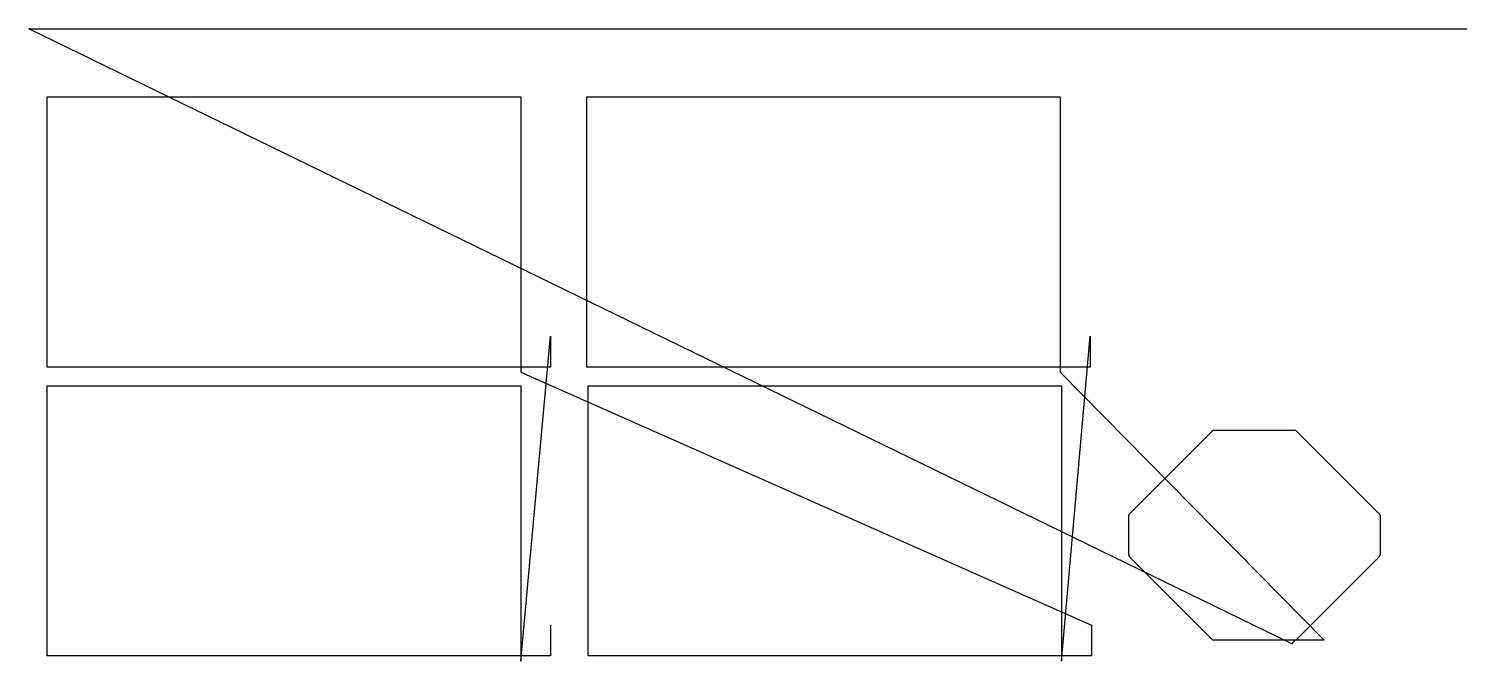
# Model space of a CAD drawing. Header units: metres. Extents: x 0 to 1554, y 14 to 697.
import ezdxf

# ---------------------------------------------------------------- set-up
doc = ezdxf.new("R2010")
doc.units = ezdxf.units.M

msp = doc.modelspace()

# ---------------------------------------------------------------- linework, layer by layer
at = {"layer": 'TOOL_0'}
for p, q in [((1364.454, 33.083), (-0.003, 696.83)), ((-0.003, 696.83), (0.997, 696.83)), ((0.997, 696.83), (-0.003, 696.83)), ((-0.003, 696.83), (0.997, 696.83)), ((0.997, 696.83), (1552.997, 696.83)), ((1552.997, 696.83), (1553.997, 696.83)), ((20, 331.737), (20, 623.237)), ((20, 623.237), (531.5, 623.237)), ((531.5, 623.237), (531.5, 331.737)), ((602.867, 331.737), (602.867, 623.237)), ((602.867, 623.237), (1114.367, 623.237)), ((1114.367, 623.237), (1114.367, 331.737)), ((531.443, 14.364), (563.651, 365.12)), ((563.651, 365.12), (563.651, 331.719)), ((1115.7, 14.364), (1146.518, 365.12)), ((1146.518, 365.12), (1146.518, 331.719)), ((531.5, 331.737), (20, 331.737)), ((531.5, 331.737), (531.443, 326.1)), ((563.651, 331.719), (531.5, 331.737)), ((1114.367, 331.737), (602.867, 331.737)), ((1114.367, 331.737), (1114.31, 326.1)), ((1146.518, 331.719), (1114.367, 331.737)), ((20, 20.001), (20, 311.501)), ((20, 311.501), (531.5, 311.501)), ((531.443, 326.1), (1147.908, 53.383)), ((531.5, 311.501), (531.5, 20.001)), ((604.257, 20.001), (604.257, 311.501)), ((604.257, 311.501), (1115.757, 311.501)), ((1114.31, 326.1), (1399.613, 37.087)), ((1115.757, 311.501), (1115.757, 20.001)), ((1189.072, 173.524), (1278.329, 262.781)), ((1280.274, 263.586), (1367.759, 263.586)), ((1369.704, 262.781), (1458.961, 173.524)), ((1188.267, 129.094), (1188.267, 171.579)), ((1459.766, 171.579), (1459.766, 129.094)), ((1278.329, 37.892), (1189.072, 127.149)), ((1458.961, 127.149), (1369.704, 37.892)), ((563.651, 53.383), (563.651, 19.983)), ((1147.908, 53.383), (1147.908, 19.983)), ((1367.759, 37.087), (1280.274, 37.087)), ((1367.759, 37.087), (1364.454, 33.083)), ((1399.613, 37.087), (1367.759, 37.087)), ((531.5, 20.001), (20, 20.001)), ((531.5, 20.001), (531.443, 14.364)), ((563.651, 19.983), (531.5, 20.001)), ((1115.757, 20.001), (604.257, 20.001)), ((1115.757, 20.001), (1115.7, 14.364)), ((1147.908, 19.983), (1115.757, 20.001))]:
    msp.add_line(p, q, dxfattribs=at)
for centre, start, end in [((1280.296, 260.783), 90.44969, 134.552047), ((1367.737, 260.782), 45.462286, 89.55047), ((1191.071, 171.557), 135.462286, 179.55047), ((1456.963, 171.557), 0.44969, 44.552047), ((1191.07, 129.116), 180.44969, 224.552047), ((1456.962, 129.116), 315.462286, 359.55047), ((1280.296, 39.891), 225.462286, 269.55047), ((1367.737, 39.89), 270.44969, 314.552047)]:
    msp.add_arc(centre, 2.804, start, end, dxfattribs=at)

doc.saveas('drawing.dxf')
